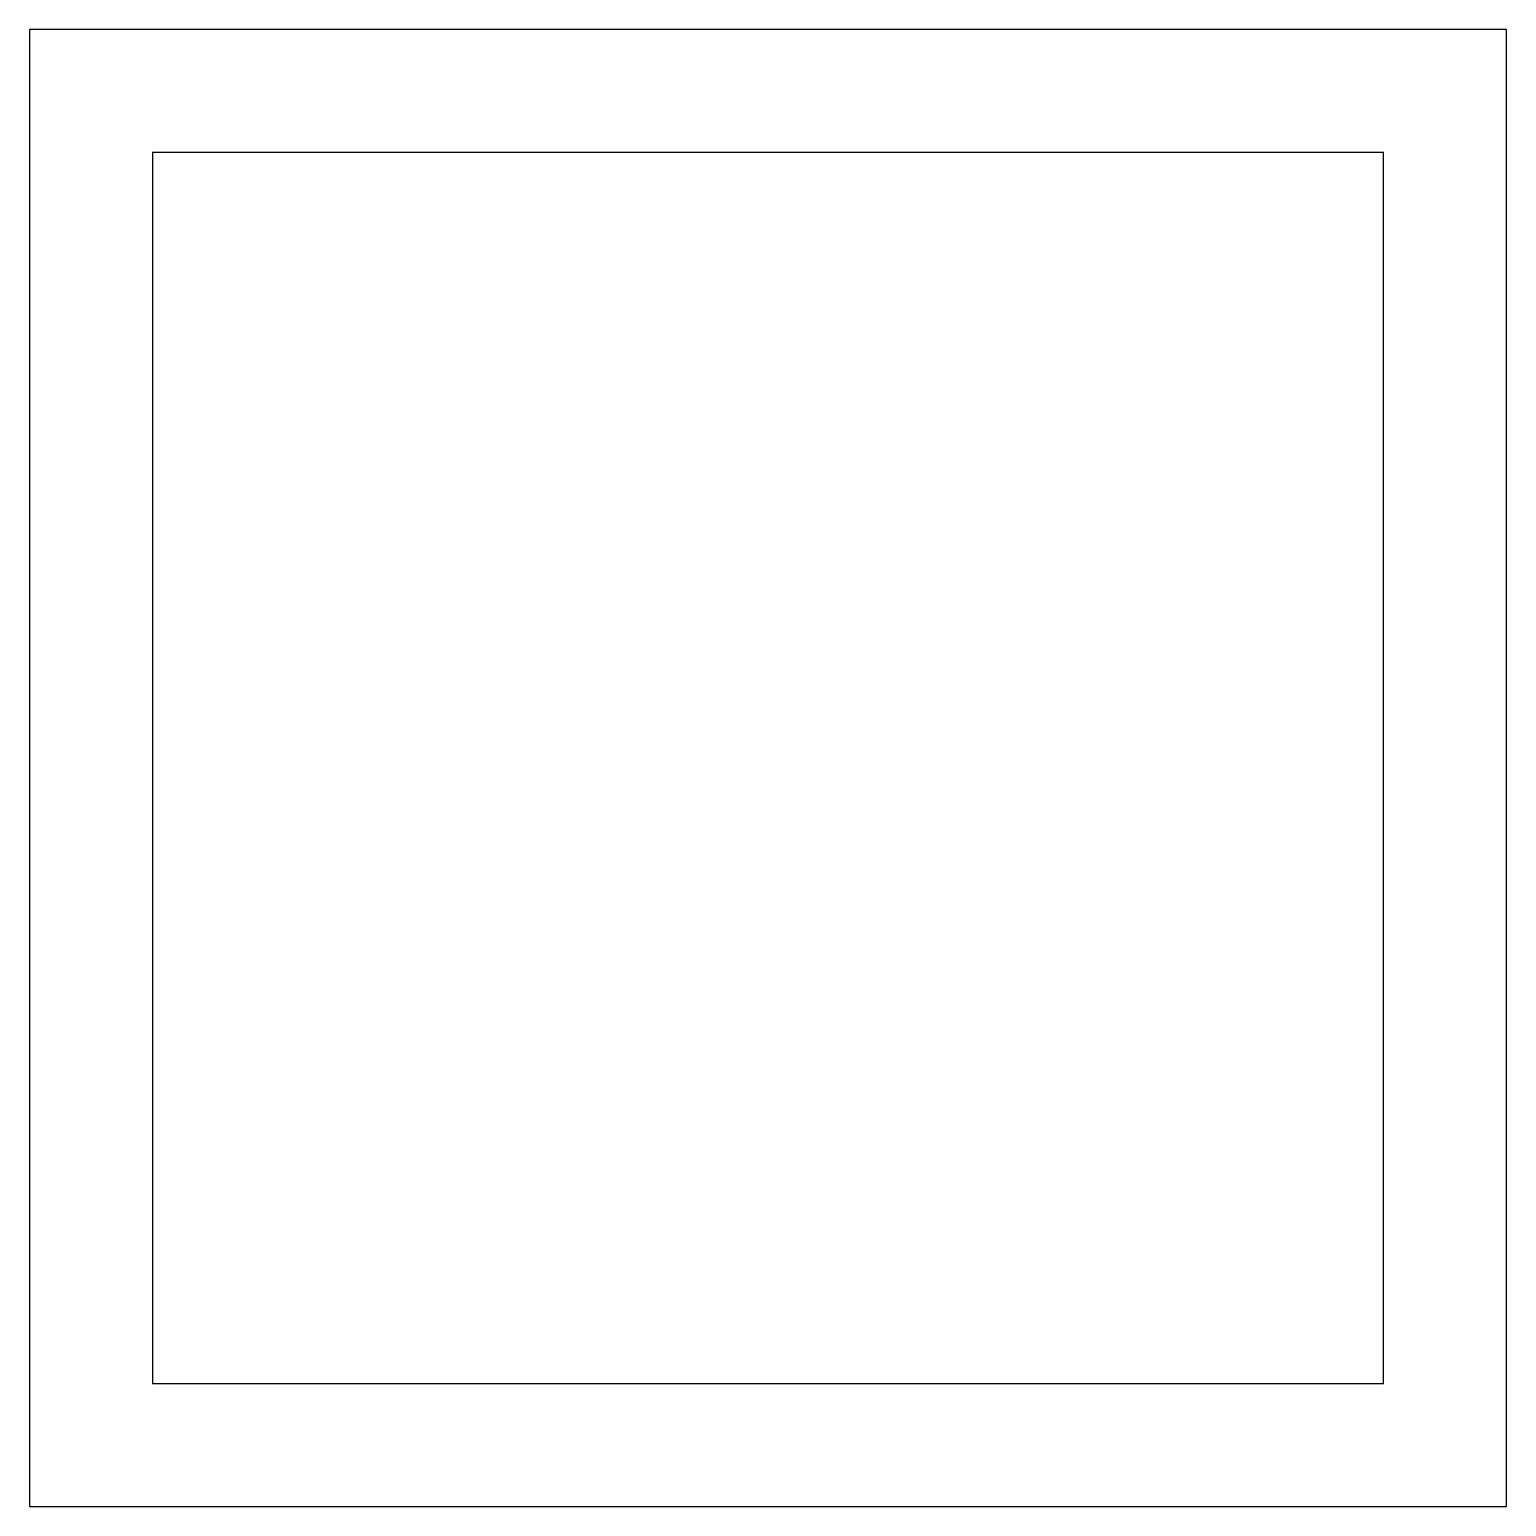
# Model space of a CAD drawing. Extents: x 143.8 to 155.8, y 212.4 to 224.4.
import ezdxf

# ---------------------------------------------------------------- set-up
doc = ezdxf.new("R2010")
doc.units = 0
doc.header["$LTSCALE"] = 15
doc.layers.add('ANA', color=220, linetype='CONTINUOUS')

msp = doc.modelspace()

# ---------------------------------------------------------------- linework, layer by layer
at = {"layer": 'ANA', "color": 0}
for points in [[(143.785, 224.425), (143.785, 212.425), (155.785, 212.425), (155.785, 224.425)], [(144.785, 223.425), (144.785, 213.425), (154.785, 213.425), (154.785, 223.425)]]:
    msp.add_lwpolyline(points, close=True, dxfattribs=at)

doc.saveas('drawing.dxf')
